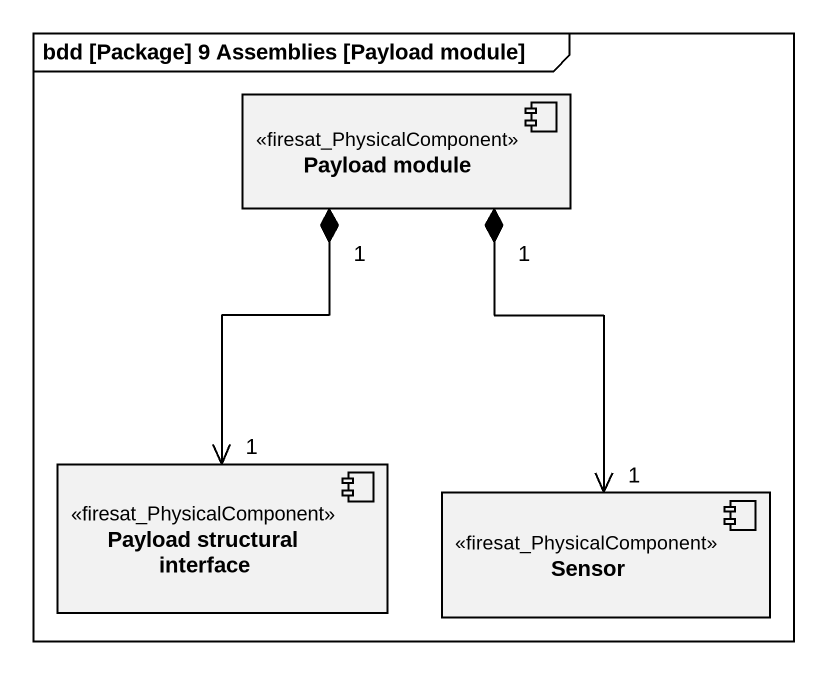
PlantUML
@startuml
mainframe bdd [Package] 9 Assemblies [Payload module]
component "Payload module" as Payload_module <<firesat_PhysicalComponent>>
component "Payload structural interface" as Payload_structural_interface <<firesat_PhysicalComponent>>
component Sensor <<firesat_PhysicalComponent>>
Payload_module "1" *--> "1" Payload_structural_interface
Payload_module "1" *--> "1" Sensor
@enduml
